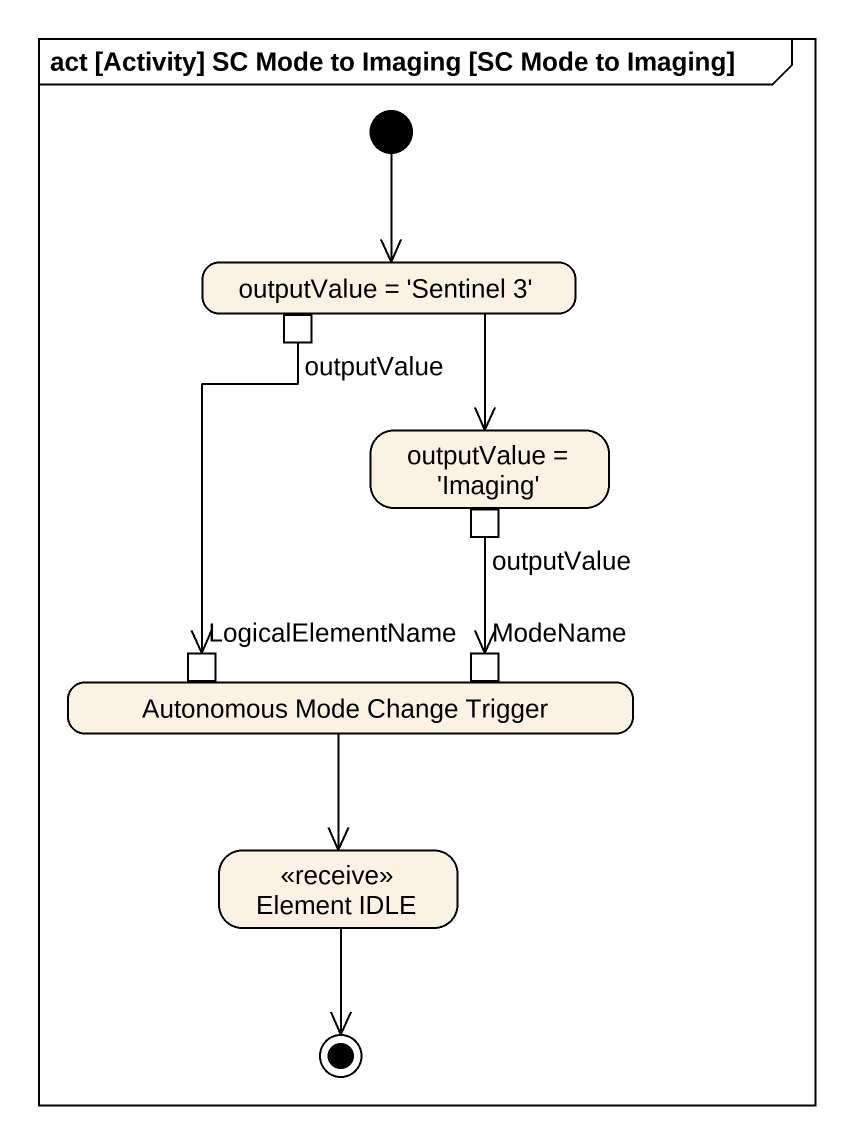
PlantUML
@startuml
mainframe act [Activity] SC Mode to Imaging [SC Mode to Imaging]
hide empty description
state "outputValue = 'Sentinel 3'" as outputValue_Sentinel_3 {
  state outputValue <<outputPin>>
}
state "outputValue = 'Imaging'" as outputValue_Imaging {
  state "outputValue" as outputValue_2 <<outputPin>>
}
state "Autonomous Mode Change Trigger" as Autonomous_Mode_Change {
  state LogicalElementName <<inputPin>>
  state ModeName <<inputPin>>
}
state "Element IDLE" as Element_IDLE <<receive>>
[*] --> outputValue_Sentinel_3
outputValue_Sentinel_3 --> outputValue_Imaging
outputValue --> LogicalElementName
outputValue_2 --> ModeName
Autonomous_Mode_Change --> Element_IDLE
Element_IDLE --> [*]
@enduml
